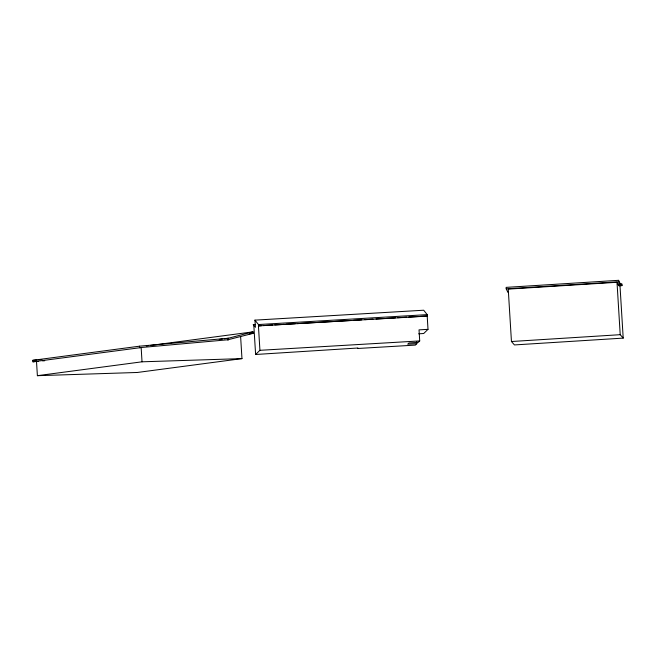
<?xml version="1.0" encoding="UTF-8"?>
<svg xmlns="http://www.w3.org/2000/svg" width="656" height="656" viewBox="0 0 656 656"><rect width="100%" height="100%" fill="white"/><g stroke="black" fill="none" stroke-linecap="round" stroke-linejoin="round"><path stroke-width="0.98" d="M255.348 324.482L253.298 324.597L253.913 326.737L255.61 354.486L259.924 350.312L419.709 340.923L419.028 329.87L428.007 329.337L427.195 315.979L420.037 316.397M428.007 329.337L423.694 333.51L418.708 333.806M416.74 341.661L416.863 343.67L415.396 345.097L357.479 348.5L357.987 348.008L255.61 354.486M419.709 340.923L418.192 342.391L409.008 342.932L407.688 344.211L416.863 343.67M228.37 338.242L252.986 331.854L253.306 333.297L227.616 339.833L228.6 339.701L139.58 347.664L139.425 346.196L228.37 338.242L224.303 338.775M38.573 361.292L32.948 361.8L32.8 360.324L139.425 346.196M146.354 345.983L148.387 345.712M150.421 345.441L252.986 331.854M32.948 361.8L141.155 347.565L142.024 361.809L37.384 375.683L36.506 361.44M249.239 333.83L253.306 333.297M219.227 339.447L222.277 339.045M240.613 336.462L241.966 358.611L137.317 372.477L37.384 375.683M32.8 360.324L36.843 359.964M38.868 359.783L41.894 359.513M42.615 360.89L44.674 360.751M618.936 285.811L622.003 285.614L621.913 284.138L620.289 283.868L618.575 280.317L506.129 287.377L506.219 288.845L507.933 292.396M506.219 288.845L618.665 281.793L620.379 285.344L622.003 285.614M617.009 282.285L508.244 289.116L511.45 341.514L514.443 344.933L623.2 338.111L619.994 285.704L618.534 285.458L617.009 282.285L620.215 334.683L623.2 338.111M617.222 284.056L620.289 283.868M619.863 284.269L621.913 284.138M618.534 285.458L620.379 285.344M511.45 341.514L620.215 334.683M253.298 324.597L255.479 327.319L254.93 320.136L423.686 310.222L427.212 314.634L427.294 316.11L258.431 325.893L261.498 325.712M254.93 320.136L258.456 324.548L427.212 314.634M263.548 325.589L272.748 325.048M274.798 324.933L283.999 324.392M286.049 324.269L295.257 323.728M297.299 323.613L350.484 320.489M353.551 320.308L361.735 319.825M364.802 319.644L372.985 319.16M376.052 318.98L384.236 318.504M386.286 318.381L395.486 317.84M397.536 317.717L406.736 317.176M408.786 317.061L417.987 316.52M142.024 361.809L241.966 358.611M258.431 325.893L259.924 350.312M618.575 280.317L618.665 281.793M258.456 324.548L258.538 326.024"/></g></svg>
